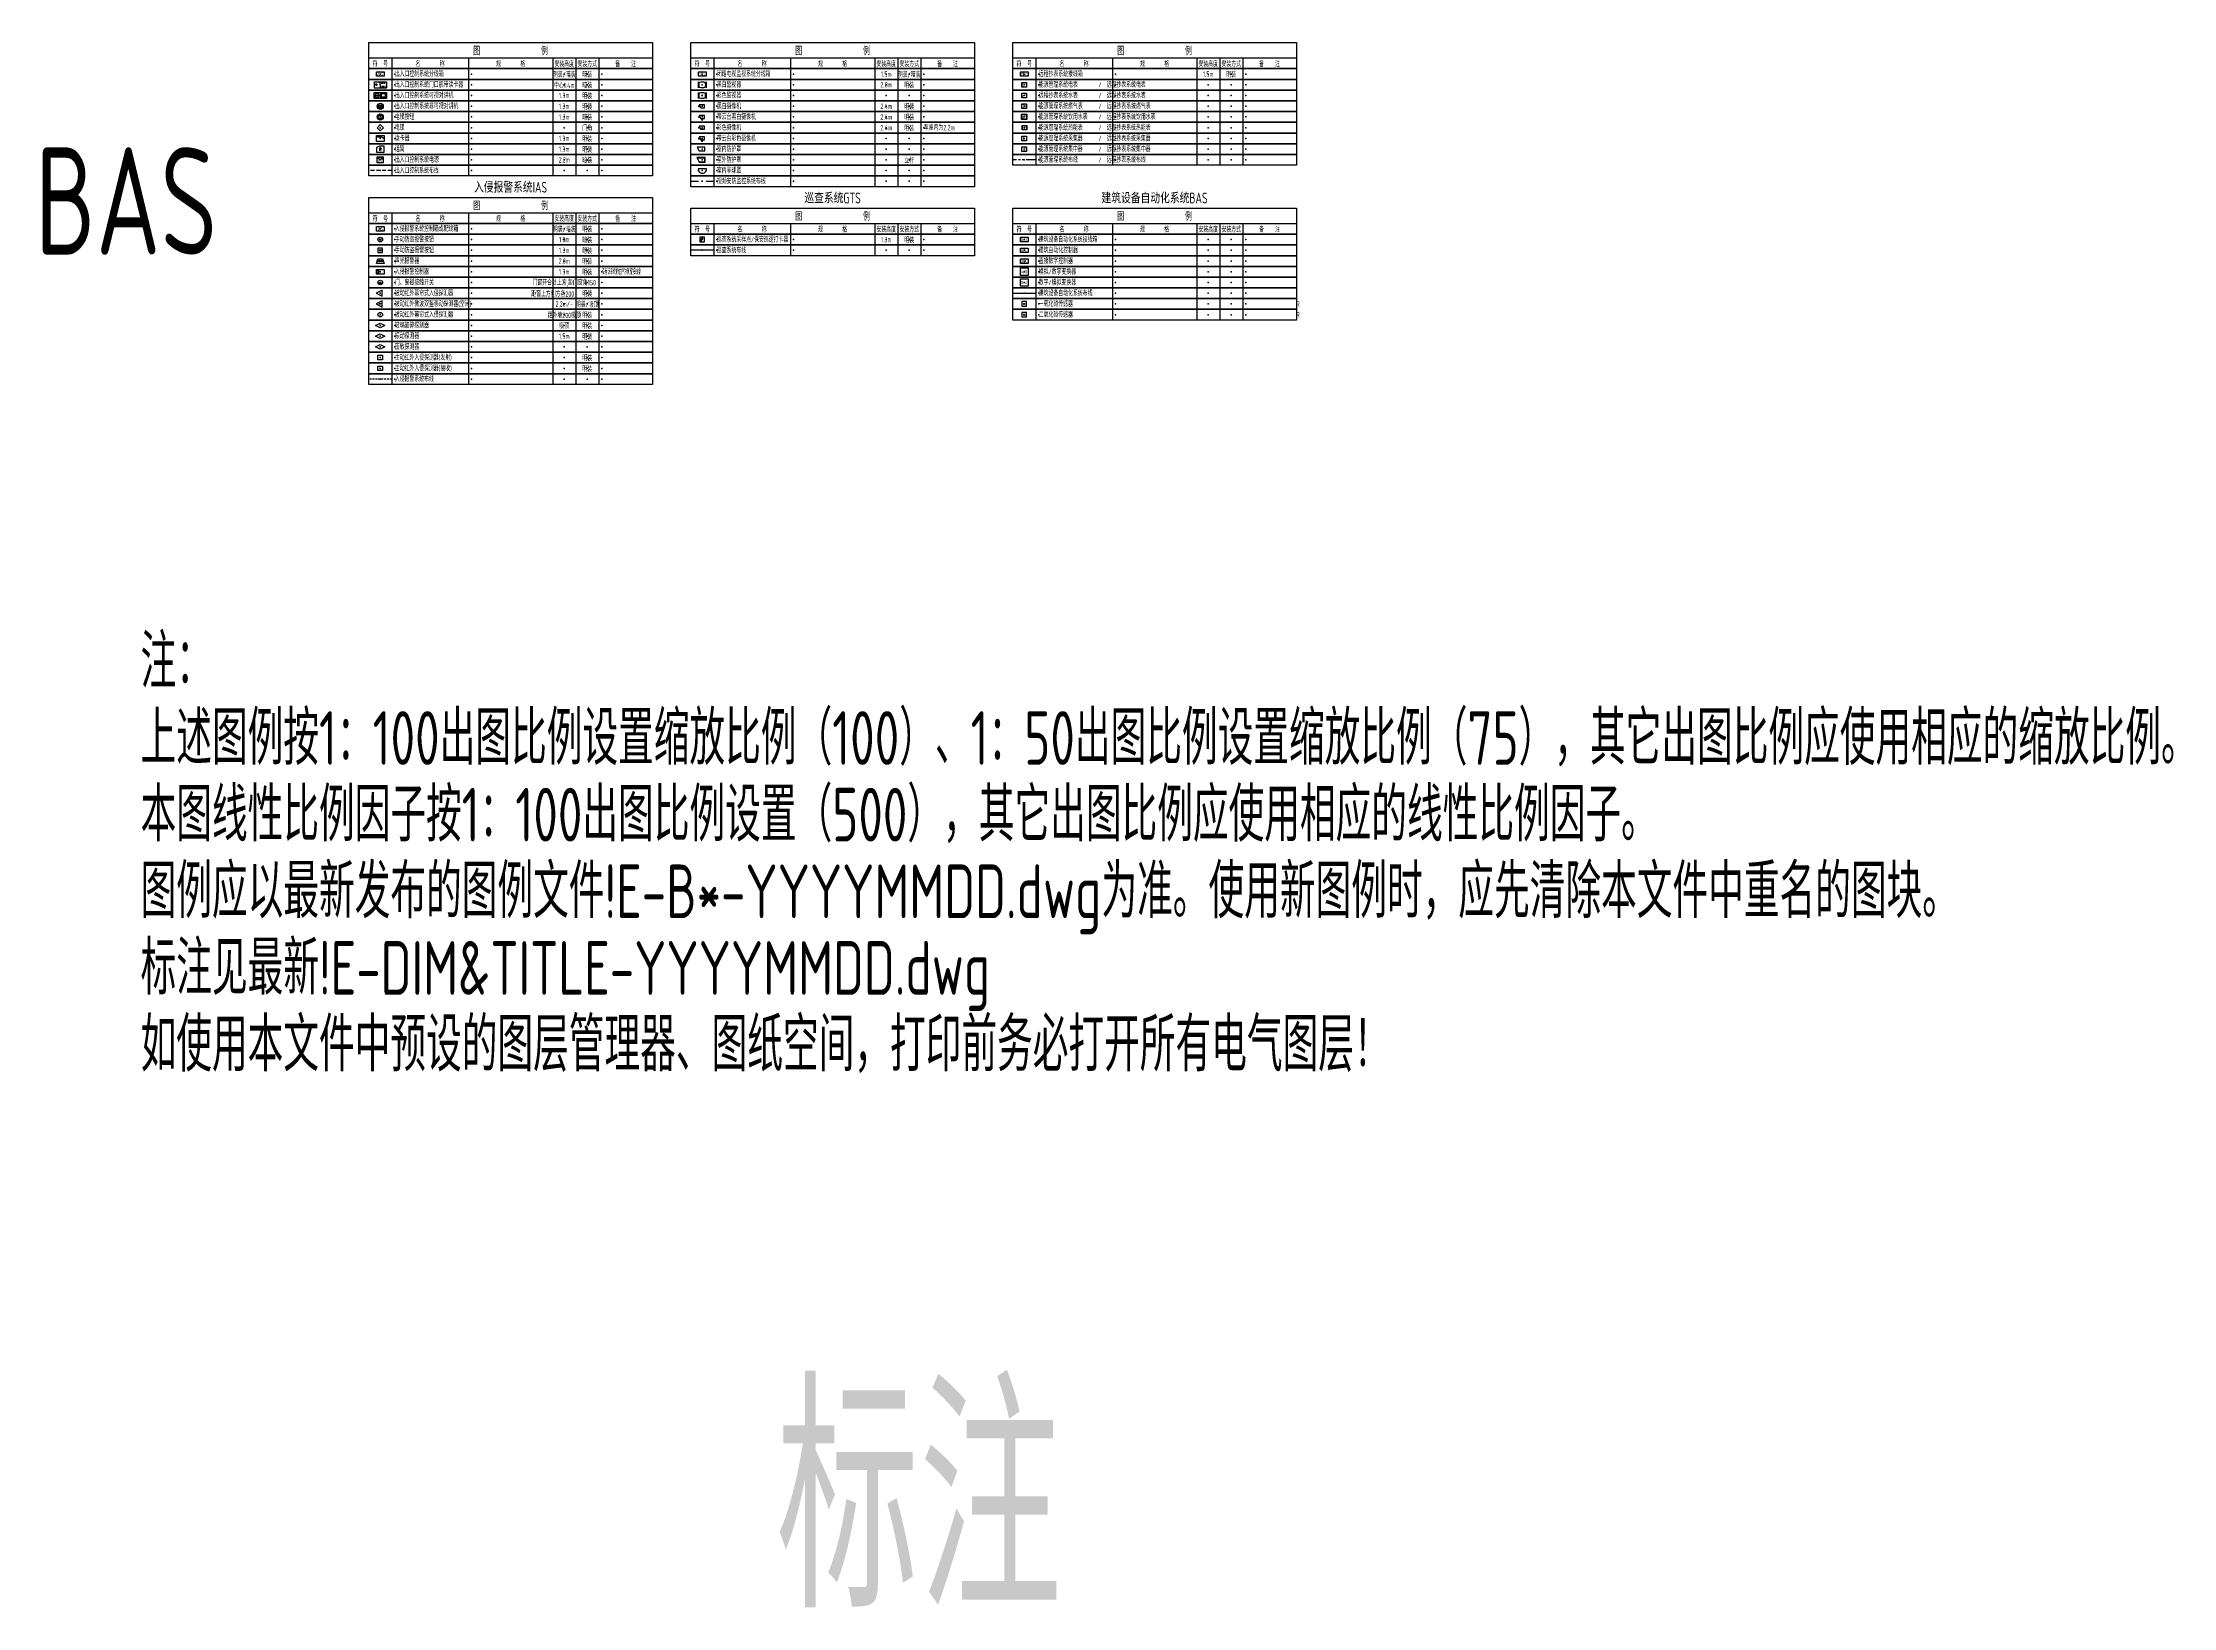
# Model space of a CAD drawing. Header units: millimetres. Extents: x -1582620 to 4754388, y -184455 to 3397362.
# Drawn here: x -713976 to -575009, y -79020 to 23062 of the extents above; entities that cross this region are included whole.
import ezdxf
from ezdxf.enums import TextEntityAlignment as Align

# ---------------------------------------------------------------- set-up
doc = ezdxf.new("R2010")
doc.units = ezdxf.units.MM
doc.header["$LTSCALE"] = 1000
doc.header["$MEASUREMENT"] = 0
for name, pattern in [('DASHDOT', [1, 0.5, -0.25, 0, -0.25]), ('HIDDEN', [0.375, 0.25, -0.125]), ('HIDDEN2', [0.1875, 0.125, -0.0625]), ('PHANTOM2', [1.25, 0.625, -0.125, 0.125, -0.125, 0.125, -0.125])]:
    doc.linetypes.add(name, pattern=pattern)
for name, color, linetype in [('E-ACS-DEVC', 3, 'Continuous'), ('E-ACS-EQPM', 3, 'Continuous'), ('E-ACS-WIRE', 4, 'HIDDEN'), ('E-BAS-DEVC', 3, 'Continuous'), ('E-BAS-EQPM', 3, 'Continuous'), ('E-BAS-WIRE', 4, 'Continuous'), ('E-GTS-DEVC', 3, 'Continuous'), ('E-GTS-WIRE', 4, 'Continuous'), ('E-IAS-DEVC', 3, 'Continuous'), ('E-IAS-EQPM', 3, 'Continuous'), ('E-IAS-WIRE', 4, 'HIDDEN2'), ('E-MBF-DEVC', 3, 'Continuous'), ('E-MBF-EQPM', 3, 'Continuous'), ('E-MBF-WIRE', 4, 'PHANTOM2'), ('E-UNIV-DIAG', 2, 'Continuous'), ('E-UNIV-EL', 140, 'Continuous'), ('E-UNIV-NOTE', 6, 'Continuous'), ('E-VSCS-DEVC', 3, 'Continuous'), ('E-VSCS-EQPM', 3, 'Continuous'), ('E-VSCS-WIRE', 4, 'DASHDOT')]:
    doc.layers.add(name, color=color, linetype=linetype)
doc.styles.add('TH-STYLE3', font='tssdeng.shx', dxfattribs={"width": 0.65, "bigfont": 'tssdchn.shx'})

# ---------------------------------------------------------------- blocks, each defined once
blk = doc.blocks.new('E-BKTS2')
for p, q in [((0, 0), (185, 0)), ((0, -7), (0, 0)), ((185, 0), (185, -7)), ((185, -7), (0, -7))]:
    blk.add_line(p, q)
at = {"linetype": 'Continuous'}
for p, q in [((15, 0), (15, -7)), ((65, 0), (65, -7)), ((120, 0), (120, -7)), ((135, 0), (135, -7)), ((150, 0), (150, -7))]:
    blk.add_line(p, q, dxfattribs=at)
for p in [(7.5, -3.5), (17, -3.5), (67, -3.5), (127.5, -3.5), (142.5, -3.5), (152, -3.5)]:
    blk.add_point(p, dxfattribs=at)
blk = doc.blocks.new('E-BMBF01')
blk.add_lwpolyline([(-2.5, -1.5), (-2.5, 1.5), (2.5, 1.5), (2.5, -1.5)], close=True)
at = {"layer": 'E-UNIV-EL', "style": 'TH-STYLE3', "width": 0.7}
blk.add_attdef('BOX', text='', height=2, dxfattribs=at).set_placement((0, 0), align=Align.MIDDLE)
blk = doc.blocks.new('E-BKTS1')
blk.add_line((0, -10), (185, -10))
at = {"linetype": 'Continuous'}
for p, q in [((15, -10), (15, -17)), ((65, -10), (65, -17)), ((120, -10), (120, -17)), ((135, -10), (135, -17)), ((150, -10), (150, -17))]:
    blk.add_line(p, q, dxfattribs=at)
blk.add_lwpolyline([(0, 0), (185, 0), (185, -17), (0, -17)], close=True)
at = {"layer": 'E-UNIV-NOTE', "linetype": 'Continuous', "style": 'TH-STYLE3', "width": 0.7}
for s, p in [('符  号', (7.5, -13.5)), ('名       称', (40, -13.5)), ('规       格', (92.5, -13.5)), ('备    注', (167.5, -13.5))]:
    blk.add_text(s, height=3.5, dxfattribs=at).set_placement(p, align=Align.MIDDLE)
at = {"layer": 'E-UNIV-NOTE', "style": 'TH-STYLE3', "width": 0.7}
for s, height, p in [('图                例', 5, (92.5, -5)), ('安装高度', 3.5, (127.5, -13.5)), ('安装方式', 3.5, (142.5, -13.5))]:
    blk.add_text(s, height=height, dxfattribs=at).set_placement(p, align=Align.MIDDLE)
blk = doc.blocks.new('E-BACS31')
blk.add_lwpolyline([(-2, -2), (-2, 2), (2, 2), (2, -2)], close=True)
at = {"layer": 'E-UNIV-EL'}
for p, q in [((-1.5, 1.25), (-1.5, 0.75)), ((-1, 1.75), (-1, 0.25)), ((0.5, 1.75), (0.5, 1.25)), ((0.5, 1.25), (1.5, 1.25)), ((0.5, 0.75), (1.5, 0.75)), ((0.5, 0.25), (0.5, 0.75)), ((1.5, 1.75), (1.5, 1.25)), ((1.5, 0.25), (1.5, 0.75))]:
    blk.add_line(p, q, dxfattribs=at)
at = {"layer": 'E-UNIV-EL', "style": 'TH-STYLE3', "width": 0.7}
for tag, height, p in [('F1', 0.7, (-0.5, 0.5)), ('F', 1.3, (0, -1))]:
    blk.add_attdef(tag, text='', height=height, dxfattribs=at).set_placement(p, align=Align.MIDDLE)
blk = doc.blocks.new('E-BACS61')
blk.add_lwpolyline([(-2.5, 1), (-2.5, -2), (2.5, -2), (2.5, 2), (-0.8, 2)], close=True)
at = {"layer": 'E-UNIV-EL'}
blk.add_line((-0.5, 1), (-0.5, -1), dxfattribs=at)
blk.add_arc((0, 0), 0.75, 228.1897, 131.8103, dxfattribs=at)
blk = doc.blocks.new('E-BACS02-1')
blk.add_lwpolyline([(-4, 2), (4, 2), (4, -2), (-4, -2)], close=True)
at = {"layer": 'E-UNIV-EL'}
blk.add_lwpolyline([(-1.1, -0.2), (-0.5, -0.2, 1), (-3.5, -0.2), (-2.9, -0.2)], format="xyb", dxfattribs=at)
for points in [[(-3.1, -1.2), (-2.8, 0.3), (-1.2, 0.3), (-0.9, -1.2)], [(0.5, -1.5), (0.5, 1.5), (3.5, 1.5), (3.5, -1.5)], [(0.8, -1.2), (0.8, 1.2), (3.3, 1.2), (3.3, -1.2)]]:
    blk.add_lwpolyline(points, close=True, dxfattribs=at)
blk = doc.blocks.new('E-BACS02')
blk.add_circle((0, 0), 2)
at = {"layer": 'E-UNIV-EL'}
blk.add_lwpolyline([(0.9, 0), (1.5, 0, 1), (-1.5, 0), (-0.9, 0)], format="xyb", dxfattribs=at)
blk.add_lwpolyline([(-1.1, -1), (-0.8, 0.5), (0.8, 0.5), (1.1, -1)], close=True, dxfattribs=at)
blk = doc.blocks.new('E-BACS51')
blk.add_circle((0, 0), 2)
at = {"layer": 'E-UNIV-EL'}
blk.add_circle((0, 0), 1.25, dxfattribs=at)
at = {"layer": 'E-UNIV-EL', "style": 'TH-STYLE3', "width": 0.7}
blk.add_attdef('F', text='', height=1.3, dxfattribs=at).set_placement((0, 0), align=Align.MIDDLE)
blk = doc.blocks.new('E-BACS41')
blk.add_lwpolyline([(-2.5, 2), (2.5, 2), (2.5, -2), (-2.5, -2)], close=True)
at = {"layer": 'E-UNIV-EL'}
for p, q in [((-2.5, 1), (0.8, 1)), ((0.8, 1), (2.5, 0))]:
    blk.add_line(p, q, dxfattribs=at)
blk = doc.blocks.new('E-BACS21')
blk.add_lwpolyline([(0, -2.1), (-2.1, 0), (0, 2.1), (2.1, 0)], close=True)
at = {"layer": 'E-UNIV-EL', "style": 'TH-STYLE3', "width": 0.7}
blk.add_attdef('F', text='', height=1.3, dxfattribs=at).set_placement((0, 0), align=Align.MIDDLE)
blk = doc.blocks.new('E-BACS01')
for p, q in [((-4, 2), (-4, -2)), ((-4, 2), (4, 2)), ((4, 2), (4, -2)), ((-4, -2), (4, -2))]:
    blk.add_line(p, q)
at = {"layer": 'E-UNIV-EL'}
for p, q in [((0, 1), (0, 2)), ((0, 0.7), (0, 2)), ((1, 0.7), (1, 2)), ((2, 0.7), (2, 2)), ((3, 0.7), (3, 2)), ((0, -0.7), (0, -2)), ((0, -1), (0, -2)), ((1, -0.7), (1, -2)), ((2, -0.7), (2, -2)), ((3, -0.7), (3, -2))]:
    blk.add_line(p, q, dxfattribs=at)
blk.add_circle((-2.5, 0), 0.5, dxfattribs=at)
blk = doc.blocks.new('E-BGTS10')
blk.add_lwpolyline([(-1.5, -1.5), (1.5, -1.5), (1.5, 1.5), (-1.5, 1.5)], close=True)
at = {"layer": 'E-UNIV-EL'}
blk.add_line((-0.5, -1.5), (-0.5, 0.5), dxfattribs=at)
blk.add_arc((0, 0.5), 0.502, 5.0445, 174.9555, dxfattribs=at)
blk = doc.blocks.new('E-BVSCS000')
blk.add_lwpolyline([(-2.5, -1.5), (-2.5, 1.5), (2.5, 1.5), (2.5, -1.5)], close=True)
at = {"layer": 'E-UNIV-EL', "style": 'TH-STYLE3', "width": 0.5}
blk.add_attdef('BOX', text='', height=2, dxfattribs=at).set_placement((0, 0), align=Align.MIDDLE)
blk = doc.blocks.new('E-BVSCS010')
for p, q in [((-2.5, -2), (-2.5, 2)), ((2.5, 2), (2.5, -2))]:
    blk.add_line(p, q)
for centre, radius, start, end in [((2.375, 0), 4.625, 161.075356, 198.924644), ((0, -6.375), 8.125, 75.749967, 104.250033), ((-2.375, 0), 4.625, 341.075356, 18.924644), ((0, 6.375), 8.125, 255.749967, 284.250033)]:
    blk.add_arc(centre, radius, start, end)
blk = doc.blocks.new('E-BVSCS011')
for p, q in [((-2.5, -2), (-2.5, 2)), ((2.5, 2), (2.5, -2))]:
    blk.add_line(p, q)
for centre, radius, start, end in [((2.4, 0), 4.62, 161.0754, 198.9246), ((0, -6.4), 8.12, 75.75, 104.25), ((-2.4, 0), 4.62, 341.0754, 18.9246), ((0, 6.4), 8.12, 255.75, 284.25)]:
    blk.add_arc(centre, radius, start, end)
at = {"layer": 'E-UNIV-EL', "const_width": 0.25}
for points in [[(-0.1, 0.7, 1), (0.1, 0.7, 1)], [(-0.6, -0.3, 1), (-0.4, -0.3, 1)], [(0.4, -0.3, 1), (0.6, -0.3, 1)]]:
    blk.add_lwpolyline(points, format="xyb", close=True, dxfattribs=at)
blk = doc.blocks.new('E-BVSCS110')
blk.add_lwpolyline([(-1.3, -0.4), (-2.2, -0.4), (-2.2, 0.4), (-1.7, 0.4)])
blk.add_lwpolyline([(1.5, 1), (-2, 1), (-1, -1), (1.5, -1)], close=True)
at = {"layer": 'E-UNIV-EL', "const_width": 0.2}
for points in [[(-0.1, 0.4, 1), (0.1, 0.4, 1)], [(-0.5, -0.4, 1), (-0.3, -0.4, 1)], [(0.3, -0.4, 1), (0.5, -0.4, 1)]]:
    blk.add_lwpolyline(points, format="xyb", close=True, dxfattribs=at)
blk = doc.blocks.new('E-BVSCS111')
blk.add_lwpolyline([(-1.3, -0.4), (-2.2, -0.4), (-2.2, 0.4), (-1.7, 0.4)])
for points in [[(1.5, 1), (-2, 1), (-1, -1), (1.5, -1)], [(-0.4, -1.8), (0.4, -1.8), (0, -1)]]:
    blk.add_lwpolyline(points, close=True)
at = {"layer": 'E-UNIV-EL', "const_width": 0.2}
for points in [[(-0.1, 0.4, 1), (0.1, 0.4, 1)], [(-0.5, -0.4, 1), (-0.3, -0.4, 1)], [(0.3, -0.4, 1), (0.5, -0.4, 1)]]:
    blk.add_lwpolyline(points, format="xyb", close=True, dxfattribs=at)
blk = doc.blocks.new('E-BVSCS100')
blk.add_lwpolyline([(-1.3, -0.4), (-2.2, -0.4), (-2.2, 0.4), (-1.7, 0.4)])
blk.add_lwpolyline([(1.5, 1), (-2, 1), (-1, -1), (1.5, -1)], close=True)
blk = doc.blocks.new('E-BVSCS101')
blk.add_lwpolyline([(-1.3, -0.4), (-2.2, -0.4), (-2.2, 0.4), (-1.7, 0.4)])
for points in [[(1.5, 1), (-2, 1), (-1, -1), (1.5, -1)], [(-0.4, -1.8), (0.4, -1.8), (0, -1)]]:
    blk.add_lwpolyline(points, close=True)
blk = doc.blocks.new('E-BVSCS200')
blk.add_lwpolyline([(1.8, -1.2), (1.8, 1.2), (-3.2, 1.2), (-2, -1.2)], close=True)
blk = doc.blocks.new('E-BVSCS201')
blk.add_lwpolyline([(2, -1.5), (2, 1.5), (-3.6, 1.5), (-2.1, -1.5)], close=True)
at = {"layer": 'E-UNIV-EL'}
blk.add_lwpolyline([(1.8, -1.2), (1.8, 1.2), (-3.2, 1.2), (-2, -1.2)], close=True, dxfattribs=at)
blk = doc.blocks.new('E-BVSCS210')
blk.add_line((-2.7, 1.3), (2.8, 1.3))
blk.add_arc((0, 1), 2.76, 175.0209, 4.9791)
blk = doc.blocks.new('E-BEMS000')
for p, q in [((-2.5, -1.5), (-2.5, 1.5)), ((-2.5, 1.5), (2.5, 1.5)), ((2.5, 1.5), (2.5, -1.5)), ((2.5, -1.5), (-2.5, -1.5))]:
    blk.add_line(p, q)
at = {"layer": 'E-UNIV-EL', "style": 'TH-STYLE3', "width": 0.7}
blk.add_attdef('BOX', text='', height=2, dxfattribs=at).set_placement((0, 0), align=Align.MIDDLE)
blk = doc.blocks.new('E-BEMS010')
blk.add_lwpolyline([(-2.5, -1.5), (-2.5, 1.5), (2.5, 1.5), (2.5, -1.5)], close=True)
at = {"layer": 'E-UNIV-EL', "style": 'TH-STYLE3', "width": 0.7}
blk.add_attdef('BOX', text='', height=2, dxfattribs=at).set_placement((0, 0), align=Align.MIDDLE)
blk = doc.blocks.new('E-BEMS011')
blk.add_lwpolyline([(-2.5, -1.5), (-2.5, 1.5), (2.5, 1.5), (2.5, -1.5)], close=True)
at = {"layer": 'E-UNIV-EL', "style": 'TH-STYLE3', "width": 0.7}
blk.add_attdef('BOX', text='', height=2, dxfattribs=at).set_placement((0, 0), align=Align.MIDDLE)
blk = doc.blocks.new('E-BEMS020')
blk.add_lwpolyline([(-2.5, -2.5), (-2.5, 2.5), (2.5, 2.5), (2.5, -2.5)], close=True)
at = {"layer": 'E-UNIV-EL', "style": 'TH-STYLE3', "width": 0.7}
blk.add_attdef('BOX', text='', height=2, dxfattribs=at).set_placement((0, 0), align=Align.MIDDLE)
blk = doc.blocks.new('E-BEMS021')
blk.add_lwpolyline([(-2.5, -2.5), (-2.5, 2.5), (2.5, 2.5), (2.5, -2.5)], close=True)
at = {"layer": 'E-UNIV-EL', "style": 'TH-STYLE3', "width": 0.7}
blk.add_attdef('BOX', text='', height=2, dxfattribs=at).set_placement((0, 0), align=Align.MIDDLE)
blk = doc.blocks.new('E-BEMS110')
blk.add_lwpolyline([(-1.5, -1.5), (-1.5, 1.5), (1.5, 1.5), (1.5, -1.5)], close=True)
at = {"layer": 'E-UNIV-EL', "style": 'TH-STYLE3', "width": 0.6}
blk.add_attdef('FUNCTION', text='', height=2, dxfattribs=at).set_placement((0, 0), align=Align.MIDDLE)
blk = doc.blocks.new('E-BEMS120')
blk.add_lwpolyline([(-1.5, -1.5), (-1.5, 1.5), (1.5, 1.5), (1.5, -1.5)], close=True)
at = {"layer": 'E-UNIV-EL', "style": 'TH-STYLE3', "width": 0.6}
blk.add_attdef('FUNCTION', text='', height=2, dxfattribs=at).set_placement((0, 0), align=Align.MIDDLE)
blk = doc.blocks.new('E-BEMS130')
blk.add_lwpolyline([(-1.5, -1.5), (-1.5, 1.5), (1.5, 1.5), (1.5, -1.5)], close=True)
at = {"layer": 'E-UNIV-EL', "style": 'TH-STYLE3', "width": 0.6}
blk.add_attdef('FUNCTION', text='', height=2, dxfattribs=at).set_placement((0, 0), align=Align.MIDDLE)
blk = doc.blocks.new('E-BEMS100')
blk.add_lwpolyline([(-1.5, -1.5), (-1.5, 1.5), (1.5, 1.5), (1.5, -1.5)], close=True)
at = {"layer": 'E-UNIV-EL', "style": 'TH-STYLE3', "width": 0.6}
blk.add_attdef('FUNCTION', text='', height=2, dxfattribs=at).set_placement((0, 0), align=Align.MIDDLE)
blk = doc.blocks.new('E-BEMS111')
blk.add_lwpolyline([(-1.75, -1.75), (-1.75, 1.75), (1.75, 1.75), (1.75, -1.75)], close=True)
at = {"layer": 'E-UNIV-EL'}
blk.add_lwpolyline([(-1.5, -1.5), (-1.5, 1.5), (1.5, 1.5), (1.5, -1.5)], close=True, dxfattribs=at)
at = {"layer": 'E-UNIV-EL', "style": 'TH-STYLE3', "width": 0.6}
blk.add_attdef('FUNCTION', text='', height=2, dxfattribs=at).set_placement((0, 0), align=Align.MIDDLE)
blk = doc.blocks.new('E-BIAS111')
blk.add_circle((0, 0), 1.5)
at = {"layer": 'E-UNIV-EL', "style": 'TH-STYLE3', "width": 0.6}
blk.add_attdef('F', text='', height=1.3, dxfattribs=at).set_placement((0, 0), align=Align.MIDDLE)
blk = doc.blocks.new('E-BIAS110')
blk.add_lwpolyline([(1.3, -2), (1.3, 2), (-2.7, 0)], close=True)
at = {"layer": 'E-UNIV-EL', "style": 'TH-STYLE3', "width": 0.5}
blk.add_attdef('F', text='', height=1.3, dxfattribs=at).set_placement((0, 0), align=Align.MIDDLE)
blk = doc.blocks.new('E-BIAS120')
blk.add_lwpolyline([(1.3, -2), (1.3, 2), (-2.7, 0)], close=True)
at = {"layer": 'E-UNIV-EL', "style": 'TH-STYLE3', "width": 0.5}
blk.add_attdef('F', text='', height=1.3, dxfattribs=at).set_placement((0, 0), align=Align.MIDDLE)
blk = doc.blocks.new('E-BIAS100')
blk.add_circle((0, 0), 1.5)
at = {"layer": 'E-UNIV-EL'}
blk.add_lwpolyline([(-0.8, 0), (-0.8, -0.8), (0.8, -0.8), (0.8, 0)], dxfattribs=at)
blk = doc.blocks.new('E-BIAS020')
blk.add_lwpolyline([(-2.5, -1.5), (-1.5, 1.5), (1.5, 1.5), (2.5, -1.5)], close=True)
at = {"layer": 'E-UNIV-EL'}
for p, q in [((-1.1, 0.4), (-0.4, -0.4)), ((-0.4, 0.4), (-1.1, -0.4)), ((0.2, 0.2), (0.2, -0.2)), ((0.2, 0.2), (0.6, 0.2)), ((1.2, 0.5), (0.6, 0.2)), ((0.6, 0.2), (0.6, -0.2)), ((1.2, 0.5), (1.2, -0.5)), ((0.6, -0.2), (0.2, -0.2)), ((1.2, -0.5), (0.6, -0.2))]:
    blk.add_line(p, q, dxfattribs=at)
blk.add_circle((-0.8, 0), 0.5, dxfattribs=at)
blk = doc.blocks.new('E-BIAS010')
blk.add_lwpolyline([(-2.5, -1.5), (-2.5, 1.5), (2.5, 1.5), (2.5, -1.5)], close=True)
at = {"layer": 'E-UNIV-EL'}
for p, q in [((-2, 1), (-1, 1)), ((-2, -1), (-2, 1)), ((-1, -1), (-1, 1)), ((-2, -1), (-1, -1))]:
    blk.add_line(p, q, dxfattribs=at)
blk = doc.blocks.new('E-BIAS000')
blk.add_lwpolyline([(-2.5, -1.5), (-2.5, 1.5), (2.5, 1.5), (2.5, -1.5)], close=True)
at = {"layer": 'E-UNIV-EL', "style": 'TH-STYLE3', "width": 0.7}
blk.add_attdef('BOX', text='', height=2, dxfattribs=at).set_placement((0, 0), align=Align.MIDDLE)
blk = doc.blocks.new('E-BIAS200')
blk.add_circle((0, 0), 1.5)
at = {"layer": 'E-UNIV-EL'}
blk.add_circle((0, 0), 0.5, dxfattribs=at)
blk = doc.blocks.new('E-BIAS201')
blk.add_lwpolyline([(-1.5, -1.5), (1.5, -1.5), (1.5, 1.5), (-1.5, 1.5)], close=True)
at = {"layer": 'E-UNIV-EL'}
blk.add_circle((0, 0), 0.5, dxfattribs=at)
blk = doc.blocks.new('E-BIAS150')
blk.add_lwpolyline([(0, 1.5), (3, 0), (0, -1.5), (-3, 0)], close=True)
at = {"layer": 'E-UNIV-EL', "style": 'TH-STYLE3', "width": 0.7}
blk.add_attdef('F', text='', height=1.3, dxfattribs=at).set_placement((0, 0), align=Align.MIDDLE)
blk = doc.blocks.new('E-BIAS160')
blk.add_lwpolyline([(0, 1.5), (3, 0), (0, -1.5), (-3, 0)], close=True)
at = {"layer": 'E-UNIV-EL', "style": 'TH-STYLE3', "width": 0.7}
blk.add_attdef('F', text='', height=1.3, dxfattribs=at).set_placement((0, 0), align=Align.MIDDLE)
blk = doc.blocks.new('E-BIAS300')
blk.add_lwpolyline([(-1.5, -1.5), (-1.5, 1.5), (1.5, 1.5), (1.5, -1.5)], close=True)
at = {"layer": 'E-UNIV-EL', "style": 'TH-STYLE3', "width": 0.7}
blk.add_attdef('F', text='', height=1.3, dxfattribs=at).set_placement((0, 0), align=Align.MIDDLE)
blk = doc.blocks.new('E-BIAS301')
blk.add_lwpolyline([(-1.5, -1.5), (-1.5, 1.5), (1.5, 1.5), (1.5, -1.5)], close=True)
at = {"layer": 'E-UNIV-EL', "style": 'TH-STYLE3', "width": 0.7}
blk.add_attdef('F', text='', height=1.3, dxfattribs=at).set_placement((0, 0), align=Align.MIDDLE)
blk = doc.blocks.new('E-BACS11')
blk.add_lwpolyline([(-2.5, -1.5), (-2.5, 1.5), (2.5, 1.5), (2.5, -1.5)], close=True)
at = {"layer": 'E-UNIV-EL', "style": 'TH-STYLE3', "width": 0.7}
blk.add_attdef('BOX', text='', height=2, dxfattribs=at).set_placement((0, 0), align=Align.MIDDLE)
blk = doc.blocks.new('E-BEMS200')
blk.add_lwpolyline([(-1.5, -1.5), (-1.5, 1.5), (1.5, 1.5), (1.5, -1.5)], close=True)
at = {"layer": 'E-UNIV-EL', "style": 'TH-STYLE3', "width": 0.6}
blk.add_attdef('FUNCTION', text='', height=2, dxfattribs=at).set_placement((0, 0), align=Align.MIDDLE)
blk = doc.blocks.new('E-BEMS201')
blk.add_lwpolyline([(-1.5, -1.5), (-1.5, 1.5), (1.5, 1.5), (1.5, -1.5)], close=True)
at = {"layer": 'E-UNIV-EL', "style": 'TH-STYLE3', "width": 0.6}
blk.add_attdef('FUNCTION', text='', height=2, dxfattribs=at).set_placement((0, 0), align=Align.MIDDLE)
blk = doc.blocks.new('E-BEMS030')
blk.add_lwpolyline([(-1.5, -1.5), (1.5, -1.5), (1.5, 1.5), (-1.5, 1.5)], close=True)
at = {"layer": 'E-UNIV-EL', "style": 'TH-STYLE3', "width": 0.7}
blk.add_attdef('F', text='', height=1.3, dxfattribs=at).set_placement((0, 0), align=Align.MIDDLE)
blk = doc.blocks.new('E-BEMS031')
blk.add_lwpolyline([(-1.5, -1.5), (1.5, -1.5), (1.5, 1.5), (-1.5, 1.5)], close=True)
at = {"layer": 'E-UNIV-EL', "style": 'TH-STYLE3', "width": 0.7}
for tag, height, p in [('F', 1.3, (0, 0)), ('F2', 0.65, (1.08625, -0.3125))]:
    blk.add_attdef(tag, text='', height=height, dxfattribs=at).set_placement(p, align=Align.MIDDLE)

msp = doc.modelspace()

# ---------------------------------------------------------------- linework, layer by layer
at = {"layer": 'E-ACS-WIRE'}
msp.add_line((-691206.67, 14711.98), (-692706.67, 14711.98), dxfattribs=at)
at = {"layer": 'E-BAS-WIRE'}
msp.add_line((-650706.67, 6711.98), (-649206.67, 6711.98), dxfattribs=at)
at = {"layer": 'E-GTS-WIRE'}
msp.add_line((-670206.67, 9511.98), (-671706.67, 9511.98), dxfattribs=at)
at = {"layer": 'E-IAS-WIRE'}
msp.add_line((-691206.67, 1111.98), (-692706.67, 1111.98), dxfattribs=at)
at = {"layer": 'E-MBF-WIRE'}
msp.add_line((-649206.67, 15411.98), (-650706.67, 15411.98), dxfattribs=at)
at = {"layer": 'E-VSCS-WIRE'}
msp.add_line((-671706.67, 14011.98), (-670206.67, 14011.98), dxfattribs=at)

# ---------------------------------------------------------------- block references
at = {"layer": 'E-ACS-DEVC', "xscale": 100, "yscale": 100, "zscale": 100}
for name, p in [('E-BACS01', (-691956.67, 20311.98)), ('E-BACS02-1', (-691956.67, 19611.98)), ('E-BACS02', (-691956.67, 18911.98)), ('E-BACS41', (-691956.67, 16811.98)), ('E-BACS61', (-691956.67, 16111.98))]:
    msp.add_blockref(name, p, dxfattribs=at)
for name, p, values in [('E-BACS51', (-691956.67, 18211.98), {'F': 'E'}), ('E-BACS21', (-691956.67, 17511.98), {'F': 'EL'}), ('E-BACS31', (-691956.67, 15411.98), {'F1': '2', 'F': 'PSU'})]:
    msp.add_blockref(name, p, dxfattribs=at).add_auto_attribs(values)
at = {"layer": 'E-ACS-EQPM', "xscale": 100, "yscale": 100, "zscale": 100}
msp.add_blockref('E-BACS11', (-691956.67, 21011.98), dxfattribs=at).add_auto_attribs({'BOX': 'ACS'})
at = {"layer": 'E-BAS-DEVC', "xscale": 100, "yscale": 100, "zscale": 100}
for name, p, values in [('E-BEMS030', (-649956.67, 6011.98), {'F': 'CO'}), ('E-BEMS031', (-649956.67, 5311.98), {'F': 'CO', 'F2': '2'})]:
    msp.add_blockref(name, p, dxfattribs=at).add_auto_attribs(values)
at = {"layer": 'E-BAS-EQPM', "xscale": 100, "yscale": 100, "zscale": 100}
for name, p, values in [('E-BEMS000', (-649956.67, 10211.98), {'BOX': 'BAS'}), ('E-BEMS010', (-649956.67, 9511.98), {'BOX': 'BAC'}), ('E-BEMS011', (-649956.67, 8811.98), {'BOX': 'DDC'}), ('E-BEMS020', (-649956.67, 8111.98), {'BOX': 'A/D'}), ('E-BEMS021', (-649956.67, 7411.98), {'BOX': 'D/A'})]:
    msp.add_blockref(name, p, dxfattribs=at).add_auto_attribs(values)
at = {"layer": 'E-GTS-DEVC', "xscale": 100, "yscale": 100, "zscale": 100}
msp.add_blockref('E-BGTS10', (-670956.67, 10211.98), dxfattribs=at)
at = {"layer": 'E-IAS-DEVC', "xscale": 100, "yscale": 100, "zscale": 100}
for name, p in [('E-BIAS200', (-691956.67, 10211.98)), ('E-BIAS020', (-691956.67, 8811.98)), ('E-BIAS201', (-691956.67, 9511.98)), ('E-BIAS010', (-691956.67, 8111.98)), ('E-BIAS100', (-691956.67, 7411.98))]:
    msp.add_blockref(name, p, dxfattribs=at)
for name, p, values in [('E-BIAS110', (-691956.67, 6711.98), {'F': 'IR'}), ('E-BIAS120', (-691956.67, 6011.98), {'F': 'IR/M'}), ('E-BIAS150', (-691956.67, 4611.98), {'F': 'B'}), ('E-BIAS160', (-691956.67, 3911.98), {'F': 'A'}), ('E-BIAS160', (-691956.67, 3211.98), {'F': 'P'}), ('E-BIAS300', (-691956.67, 2511.98), {'F': 'Tx'}), ('E-BIAS301', (-691956.67, 1811.98), {'F': 'Rx'})]:
    msp.add_blockref(name, p, dxfattribs=at).add_auto_attribs(values)
at = {"layer": 'E-IAS-DEVC'}
ref = msp.add_blockref('E-BIAS111', (-691956.67, 5311.98), dxfattribs=dict(at, xscale=100, yscale=100, zscale=100))
ref.add_attrib('F', 'IR', dxfattribs={"layer": 'E-UNIV-EL', "height": 130, "style": 'TH-STYLE3', "width": 0.5}).set_placement((-691956.67, 5311.98), align=Align.MIDDLE)
at = {"layer": 'E-IAS-EQPM', "xscale": 100, "yscale": 100, "zscale": 100}
msp.add_blockref('E-BIAS000', (-691956.67, 10911.98), dxfattribs=at).add_auto_attribs({'BOX': 'IAS'})
at = {"layer": 'E-MBF-DEVC', "xscale": 100, "yscale": 100, "zscale": 100}
for name, p, values in [('E-BEMS100', (-649956.67, 20311.98), {'FUNCTION': 'EM'}), ('E-BEMS110', (-649956.67, 19611.98), {'FUNCTION': 'WM'}), ('E-BEMS111', (-649956.67, 18211.98), {'FUNCTION': 'WM'}), ('E-BEMS120', (-649956.67, 18911.98), {'FUNCTION': 'GM'}), ('E-BEMS200', (-649956.67, 16811.98), {'FUNCTION': 'CJ'}), ('E-BEMS130', (-649935.9, 17511.98), {'FUNCTION': 'HM'}), ('E-BEMS201', (-649956.67, 16111.98), {'FUNCTION': 'JZ'})]:
    msp.add_blockref(name, p, dxfattribs=at).add_auto_attribs(values)
at = {"layer": 'E-MBF-EQPM', "xscale": 100, "yscale": 100, "zscale": 100}
msp.add_blockref('E-BMBF01', (-649956.67, 21011.98), dxfattribs=at).add_auto_attribs({'BOX': 'MBF'})
at = {"layer": 'E-UNIV-DIAG', "xscale": 100, "yscale": 100, "zscale": 100}
for name, p in [('E-BKTS1', (-692706.67, 23061.98)), ('E-BKTS1', (-671706.67, 23061.98)), ('E-BKTS1', (-650706.67, 23061.98)), ('E-BKTS2', (-692706.67, 21361.98)), ('E-BKTS2', (-671706.67, 21361.98)), ('E-BKTS2', (-650706.67, 21361.98)), ('E-BKTS2', (-692706.67, 20661.98)), ('E-BKTS2', (-692706.67, 19961.98)), ('E-BKTS2', (-671706.67, 20661.98)), ('E-BKTS2', (-671706.67, 19961.98)), ('E-BKTS2', (-650706.67, 20661.98)), ('E-BKTS2', (-650706.67, 19961.98)), ('E-BKTS2', (-692706.67, 19261.98)), ('E-BKTS2', (-692706.67, 18561.98)), ('E-BKTS2', (-671706.67, 19261.98)), ('E-BKTS2', (-671706.67, 18561.98)), ('E-BKTS2', (-650706.67, 19261.98)), ('E-BKTS2', (-650706.67, 18561.98)), ('E-BKTS2', (-692706.67, 17861.98)), ('E-BKTS2', (-692706.67, 17161.98)), ('E-BKTS2', (-671706.67, 17861.98)), ('E-BKTS2', (-671706.67, 17161.98)), ('E-BKTS2', (-650706.67, 17861.98)), ('E-BKTS2', (-650706.67, 17161.98)), ('E-BKTS2', (-692706.67, 16461.98)), ('E-BKTS2', (-692706.67, 15761.98)), ('E-BKTS2', (-671706.67, 16461.98)), ('E-BKTS2', (-671706.67, 15761.98)), ('E-BKTS2', (-650706.67, 16461.98)), ('E-BKTS2', (-650706.67, 15761.98)), ('E-BKTS2', (-692706.67, 15061.98)), ('E-BKTS2', (-671706.67, 15061.98)), ('E-BKTS2', (-671706.67, 14361.98)), ('E-BKTS1', (-692706.67, 12961.98)), ('E-BKTS2', (-692706.67, 11261.98)), ('E-BKTS1', (-671706.67, 12261.98)), ('E-BKTS1', (-650706.67, 12261.98)), ('E-BKTS2', (-692706.67, 10561.98)), ('E-BKTS2', (-692706.67, 9861.98)), ('E-BKTS2', (-671706.67, 10561.98)), ('E-BKTS2', (-671706.67, 9861.98)), ('E-BKTS2', (-650706.67, 10561.98)), ('E-BKTS2', (-650706.67, 9861.98)), ('E-BKTS2', (-692706.67, 9161.98)), ('E-BKTS2', (-692706.67, 8461.98)), ('E-BKTS2', (-650706.67, 9161.98)), ('E-BKTS2', (-650706.67, 8461.98)), ('E-BKTS2', (-692706.67, 7761.98)), ('E-BKTS2', (-692706.67, 7061.98)), ('E-BKTS2', (-650706.67, 7761.98)), ('E-BKTS2', (-650706.67, 7061.98)), ('E-BKTS2', (-692706.67, 6361.98)), ('E-BKTS2', (-692706.67, 5661.98)), ('E-BKTS2', (-650706.67, 6361.98)), ('E-BKTS2', (-650706.67, 5661.98)), ('E-BKTS2', (-692706.67, 4961.98)), ('E-BKTS2', (-692706.67, 4261.98)), ('E-BKTS2', (-692706.67, 3561.98)), ('E-BKTS2', (-692706.67, 2861.98)), ('E-BKTS2', (-692706.67, 2161.98)), ('E-BKTS2', (-692706.67, 1461.98))]:
    msp.add_blockref(name, p, dxfattribs=at)
at = {"layer": 'E-VSCS-DEVC', "xscale": 100, "yscale": 100, "zscale": 100}
for name, p in [('E-BVSCS100', (-670956.67, 18911.98)), ('E-BVSCS101', (-670956.67, 18211.98)), ('E-BVSCS110', (-670966.67, 17511.98)), ('E-BVSCS111', (-670956.67, 16811.98)), ('E-BVSCS201', (-670956.67, 15411.98)), ('E-BVSCS200', (-670956.67, 16111.98)), ('E-BVSCS210', (-670956.67, 14711.98))]:
    msp.add_blockref(name, p, dxfattribs=at)
at = {"layer": 'E-VSCS-EQPM', "xscale": 100, "yscale": 100, "zscale": 100}
msp.add_blockref('E-BVSCS000', (-670956.67, 21011.98), dxfattribs=at).add_auto_attribs({'BOX': 'VSCS'})
for name, p in [('E-BVSCS010', (-670956.67, 20311.98)), ('E-BVSCS011', (-670956.67, 19611.98))]:
    msp.add_blockref(name, p, dxfattribs=at)

# ---------------------------------------------------------------- texts
at = {"layer": 'E-UNIV-NOTE', "linetype": 'Continuous', "style": 'TH-STYLE3', "width": 0.7}
for s, p in [('出入口控制系统分线箱', (-691006.67, 21011.98)), ('闭路电视监视系统分线箱', (-670006.67, 21011.98)), ('电锁按钮', (-691006.67, 18211.98)), ('读卡器', (-691006.67, 16811.98)), ('电锁', (-691006.67, 17511.98)), ('话筒', (-691006.67, 16111.98)), ('出入口控制系统电源', (-691006.67, 15411.98)), ('视频安防监控系统布线', (-670006.67, 14011.98)), ('入侵报警系统控制箱或配线箱', (-691006.67, 10911.98)), ('建筑设备自动化系统布线', (-649006.67, 6711.98))]:
    msp.add_text(s, height=350, dxfattribs=at).set_placement(p, align=Align.MIDDLE_LEFT)
at = {"layer": 'E-UNIV-NOTE', "style": 'TH-STYLE3', "width": 0.7}
for s, height, p in [('明装/暗装', 350, (-679956.67, 21011.98)), ('暗装', 350, (-678456.67, 21011.98)), ('1.5m', 350, (-658956.67, 21011.98)), ('明装/暗装', 350, (-657456.67, 21011.98)), ('1.5m', 350, (-637956.67, 21011.98)), ('明装', 350, (-636456.67, 21011.98)), ('中心1.4m', 350, (-679956.67, 20311.98)), ('1.3m', 350, (-679956.67, 19611.98)), ('暗装', 350, (-678456.67, 20311.98)), ('明装', 350, (-678456.67, 19611.98)), ('2.8m', 350, (-658956.67, 20311.98)), ('明装', 350, (-657456.67, 20311.98)), ('1.3m', 350, (-679956.67, 18911.98)), ('1.3m', 350, (-679956.67, 18211.98)), ('暗装', 350, (-678456.67, 18211.98)), ('明装', 350, (-678456.67, 18911.98)), ('2.4m', 350, (-658956.67, 18911.98)), ('2.4m', 350, (-658956.67, 18211.98)), ('明装', 350, (-657456.67, 18911.98)), ('明装', 350, (-657456.67, 18211.98)), ('1.3m', 350, (-679956.67, 16811.98)), ('明装', 350, (-678456.67, 16811.98)), ('门角', 350, (-678456.67, 17511.98)), ('2.4m', 350, (-658956.67, 17511.98)), ('明装', 350, (-657456.67, 17511.98)), ('BAS', 7000, (-708536, 12729.47)), ('2.2m', 350, (-679956.67, 15411.98)), ('1.3m', 350, (-679956.67, 16111.98)), ('暗装', 350, (-678456.67, 15411.98)), ('明装', 350, (-678456.67, 16111.98)), ('立杆', 350, (-657456.67, 15411.98)), ('入侵报警系统IAS', 700, (-683456.67, 13661.98)), ('巡查系统GTS', 700, (-662456.67, 12961.98)), ('建筑设备自动化系统BAS', 700, (-641456.67, 12961.98)), ('明装/暗装', 350, (-679956.67, 10911.98)), ('1.0m', 350, (-679956.67, 10211.98)), ('暗装', 350, (-678456.67, 10211.98)), ('明装', 350, (-678456.67, 10911.98)), ('1.3m', 350, (-658956.67, 10211.98)), ('明装', 350, (-657456.67, 10211.98)), ('2.0m', 350, (-679956.67, 8811.98)), ('1.3m', 350, (-679956.67, 9511.98)), ('暗装', 350, (-678456.67, 9511.98)), ('明装', 350, (-678456.67, 8811.98)), ('门窗开合处上方,距门窗角150', 350, (-679956.67, 7411.98)), ('1.3m', 350, (-679956.67, 8111.98)), ('明装', 350, (-678456.67, 8111.98)), ('距窗上方侧方各200', 350, (-680706.67, 6711.98)), ('2.2m/-', 350, (-679956.67, 6011.98)), ('明装/吸顶', 350, (-678456.67, 6011.98)), ('明装', 350, (-678456.67, 6711.98)), ('R', 350, (-632106.67, 6011.98)), ('距外墙200吸顶', 350, (-679956.67, 5311.98)), ('吸顶', 350, (-679956.67, 4611.98)), ('明装', 350, (-678456.67, 5311.98)), ('明装', 350, (-678456.67, 4611.98)), ('R', 350, (-632106.67, 5311.98)), ('1.5m', 350, (-679956.67, 3911.98)), ('明装', 350, (-678456.67, 3911.98)), ('明装', 350, (-678456.67, 2511.98)), ('明装', 350, (-678456.67, 1811.98)), ('标注', 14000, (-656820.36, -71275.29))]:
    msp.add_text(s, height=height, dxfattribs=at).set_placement(p, align=Align.MIDDLE)
at = {"layer": 'E-UNIV-NOTE', "style": 'TH-STYLE3'}
for s, height, width, p in [('远程抄表系统接线箱', 350, 0.7, (-649006.67, 21011.98)), ('出入口控制系统门口机带读卡器', 350, 0.7, (-691006.67, 20311.98)), ('出入口控制系统可视对讲机', 350, 0.7, (-691006.67, 19611.98)), ('彩色监视器', 350, 0.7, (-670006.67, 19611.98)), ('黑白监视器', 350, 0.7, (-670006.67, 20311.98)), ('远程抄表系统水表', 350, 0.7, (-649006.67, 19611.98)), ('能源管理系统电表', 350, 0.7, (-649006.67, 20311.98)), ('/', 350, 0.7, (-645114.67, 20311.98)), ('/', 350, 0.7, (-645114.67, 19611.98)), ('远程抄表系统电表', 350, 0.7, (-644579.45, 20311.98)), ('远程抄表系统水表', 350, 0.7, (-644579.45, 19611.98)), ('出入口控制系统非可视对讲机', 350, 0.7, (-691006.67, 18911.98)), ('带云台黑白摄像机', 350, 0.7, (-670006.67, 18211.98)), ('黑白摄像机', 350, 0.7, (-670006.67, 18904.61)), ('能源管理系统燃气表', 350, 0.7, (-649006.67, 18911.98)), ('能源管理系统饮用水表', 350, 0.7, (-649006.67, 18211.98)), ('/', 350, 0.7, (-645114.67, 18911.98)), ('/', 350, 0.7, (-645114.67, 18211.98)), ('远程抄表系统燃气表', 350, 0.7, (-644579.45, 18911.98)), ('远程抄表系统饮用水表', 350, 0.7, (-644579.45, 18211.98)), ('彩色摄像机', 350, 0.7, (-670006.67, 17511.98)), ('带云台彩色摄像机', 350, 0.7, (-670006.67, 16811.98)), ('车库内为2.2m', 350, 0.7, (-656506.67, 17511.98)), ('能源管理系统热能表', 350, 0.7, (-649006.67, 17511.98)), ('能源管理系统采集器', 350, 0.7, (-649006.67, 16811.98)), ('/', 350, 0.7, (-645114.67, 17511.98)), ('/', 350, 0.7, (-645114.67, 16811.98)), ('远程抄表系统热能表', 350, 0.7, (-644579.45, 17511.98)), ('远程抄表系统采集器', 350, 0.7, (-644579.45, 16811.98)), ('室内防护罩', 350, 0.7, (-670006.67, 16111.98)), ('室外防护罩', 350, 0.7, (-670006.67, 15411.98)), ('能源管理系统集中器', 350, 0.7, (-649006.67, 16111.98)), ('能源管理系统布线', 350, 0.7, (-649006.67, 15411.98)), ('/', 350, 0.7, (-645114.67, 16111.98)), ('/', 350, 0.7, (-645114.67, 15411.98)), ('远程抄表系统集中器', 350, 0.7, (-644579.45, 16111.98)), ('远程抄表系统布线', 350, 0.7, (-644579.45, 15411.98)), ('出入口控制系统布线', 350, 0.7, (-691006.67, 14711.98)), ('室内半球罩', 350, 0.7, (-670006.67, 14711.98)), ('手动防盗报警按钮', 350, 0.7, (-691006.67, 10211.98)), ('巡查系统采样点/保安巡逻打卡器', 350, 0.7, (-670006.67, 10211.98)), ('建筑设备自动化系统接线箱', 350, 0.7, (-649006.67, 10211.98)), ('声光报警器', 350, 0.7, (-691006.67, 8811.98)), ('手动防盗报警按钮', 350, 0.7, (-691006.67, 9511.98)), ('巡查系统布线', 350, 0.7, (-670006.67, 9511.98)), ('建筑自动化控制器', 350, 0.7, (-649006.67, 9511.98)), ('直接数字控制器', 350, 0.7, (-649006.67, 8811.98)), ('入侵报警控制器', 350, 0.7, (-691006.67, 8111.98)), ('门、窗磁接触开关', 350, 0.7, (-691006.67, 7411.98)), ('没有该系统的住户为预留接线盒', 350, 0.4, (-677506.67, 8111.98)), ('模拟/数字变换器', 350, 0.7, (-649006.67, 8111.98)), ('数字/模拟变换器', 350, 0.7, (-649006.67, 7411.98)), ('被动红外幕帘式入侵探测器', 350, 0.7, (-691006.67, 6711.98)), ('被动红外微波双鉴移动探测器(空间)', 350, 0.7, (-691006.67, 6011.98)), ('一氧化碳传感器', 350, 0.7, (-649006.67, 6011.98)), ('被动红外幕帘式入侵探测器', 350, 0.7, (-691006.67, 5311.98)), ('玻璃破碎探测器', 350, 0.7, (-691006.67, 4611.98)), ('二氧化碳传感器', 350, 0.7, (-649006.67, 5311.98)), ('压敏探测器', 350, 0.7, (-691006.67, 3211.98)), ('振动探测器', 350, 0.7, (-691006.67, 3911.98)), ('主动红外入侵探测器(发射)', 350, 0.7, (-691006.67, 2511.98)), ('主动红外入侵探测器(接收)', 350, 0.7, (-691006.67, 1811.98)), ('入侵报警系统布线', 350, 0.7, (-691006.67, 1111.98)), ('注：', 3500, 0.7, (-707587.4, -17303.63)), ('上述图例按1：100出图比例设置缩放比例（100）、1：50出图比例设置缩放比例（75），其它出图比例应使用相应的缩放比例。', 3500, 0.7, (-707587.4, -22303.63)), ('本图线性比例因子按1：100出图比例设置（500），其它出图比例应使用相应的线性比例因子。', 3500, 0.7, (-707587.4, -27303.63)), ('图例应以最新发布的图例文件!E-B*-YYYYMMDD.dwg为准。使用新图例时，应先清除本文件中重名的图块。', 3500, 0.7, (-707587.4, -32303.63)), ('标注见最新!E-DIM&TITLE-YYYYMMDD.dwg', 3500, 0.7, (-707587.4, -37303.63)), ('如使用本文件中预设的图层管理器、图纸空间，打印前务必打开所有电气图层！', 3500, 0.7, (-707587.4, -42303.63))]:
    msp.add_text(s, height=height, dxfattribs=dict(at, width=width)).set_placement(p, align=Align.MIDDLE_LEFT)

doc.saveas('drawing.dxf')
